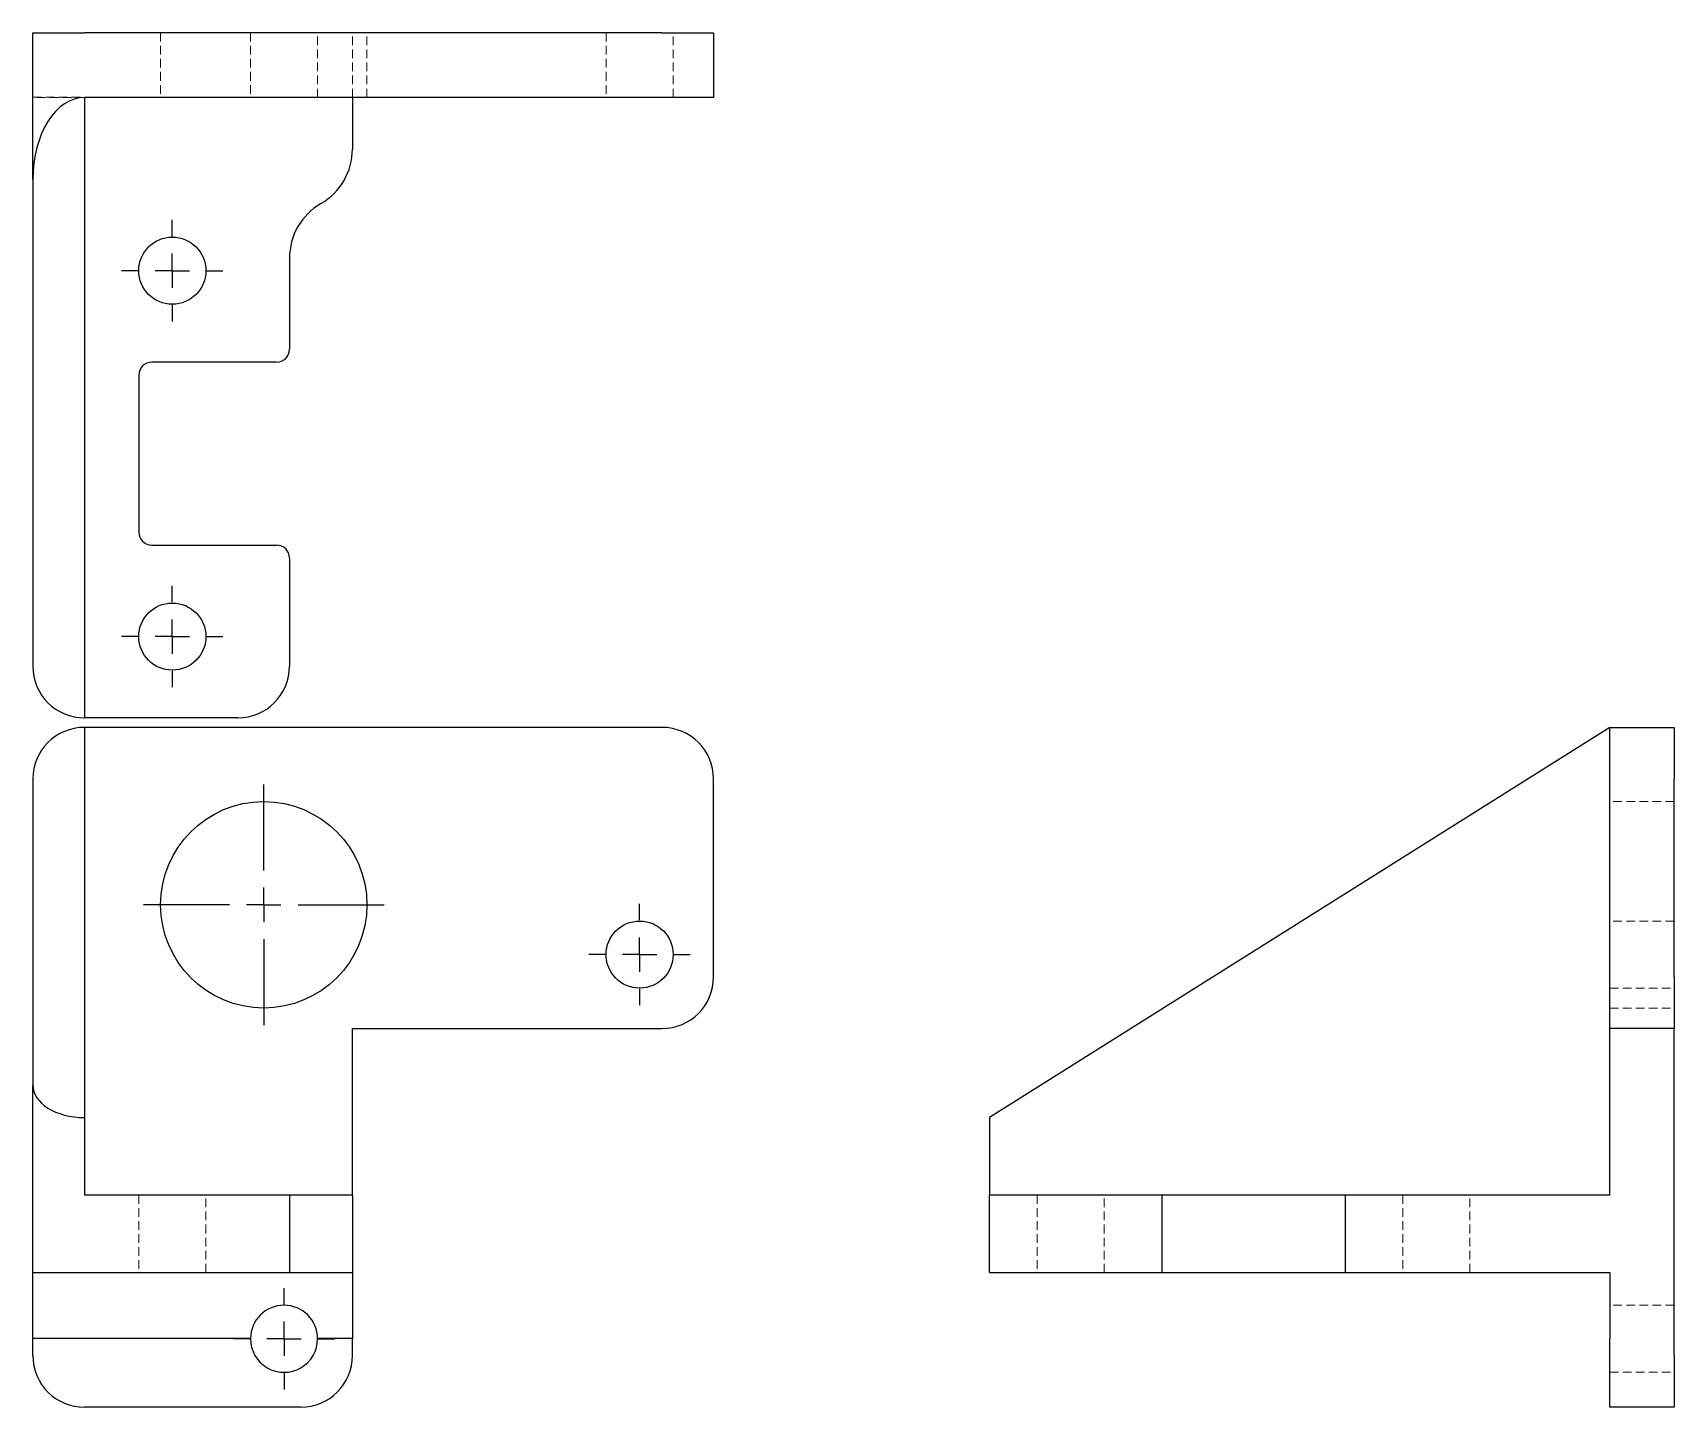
# Model space of a CAD drawing. Header units: millimetres. Extents: x 33 to 273, y 7 to 208.
import ezdxf

# ---------------------------------------------------------------- set-up
doc = ezdxf.new("R2010")
doc.units = ezdxf.units.MM
doc.linetypes.add('HIDDEN', pattern=[1.905, 1.27, -0.635])
doc.layers.add('10', color=7, linetype='Continuous')

# ---------------------------------------------------------------- blocks, each defined once
blk = doc.blocks.new('SW_CENTERMARKSYMBOL_0')
at = {"layer": '10', "color": 0}
for p, q in [((0, 5), (0, 7.4)), ((0, 0), (0, 2.5)), ((-5, 0), (-7.4, 0)), ((0, 0), (-2.5, 0)), ((0, 0), (0, -2.5)), ((0, 0), (2.5, 0)), ((5, 0), (7.4, 0)), ((0, -5), (0, -7.4))]:
    blk.add_line(p, q, dxfattribs=at)
blk = doc.blocks.new('SW_CENTERMARKSYMBOL_1')
at = {"layer": '10', "color": 0}
for p, q in [((0, 5), (0, 17.57)), ((0, 0), (0, 2.5)), ((-5, 0), (-17.57, 0)), ((0, 0), (-2.5, 0)), ((0, 0), (0, -2.5)), ((0, 0), (2.5, 0)), ((5, 0), (17.57, 0)), ((0, -5), (0, -17.57))]:
    blk.add_line(p, q, dxfattribs=at)
blk = doc.blocks.new('SW_CENTERMARKSYMBOL_2')
at = {"layer": '10', "color": 0}
for p, q in [((0, 5), (0, 7.4)), ((0, 0), (0, 2.5)), ((-5, 0), (-7.4, 0)), ((0, 0), (-2.5, 0)), ((0, 0), (0, -2.5)), ((0, 0), (2.5, 0)), ((5, 0), (7.4, 0)), ((0, -5), (0, -7.4))]:
    blk.add_line(p, q, dxfattribs=at)
blk = doc.blocks.new('SW_CENTERMARKSYMBOL_3')
at = {"layer": '10', "color": 0}
for p, q in [((0, 5), (0, 7.4)), ((0, 0), (0, 2.5)), ((-5, 0), (-7.4, 0)), ((0, 0), (-2.5, 0)), ((0, 0), (0, -2.5)), ((0, 0), (2.5, 0)), ((5, 0), (7.4, 0)), ((0, -5), (0, -7.4))]:
    blk.add_line(p, q, dxfattribs=at)
blk = doc.blocks.new('SW_CENTERMARKSYMBOL_4')
at = {"layer": '10', "color": 0}
for p, q in [((0, 5), (0, 7.4)), ((0, 0), (0, 2.5)), ((-5, 0), (-7.4, 0)), ((0, 0), (-2.5, 0)), ((0, 0), (0, -2.5)), ((0, 0), (2.5, 0)), ((5, 0), (7.4, 0)), ((0, -5), (0, -7.4))]:
    blk.add_line(p, q, dxfattribs=at)

msp = doc.modelspace()

# ---------------------------------------------------------------- linework, layer by layer
at = {"color": 7, "linetype": 'Continuous', "lineweight": 25}
for p, q in [((33.29, 186.59), (33.29, 208)), ((33.29, 208), (40.83, 208)), ((125.17, 208), (40.83, 208)), ((125.17, 208), (132.71, 208)), ((132.71, 208), (132.71, 198.58)), ((40.83, 198.58), (40.83, 108)), ((125.17, 198.58), (40.83, 198.58)), ((79.97, 198.58), (79.97, 191.04)), ((132.71, 198.58), (125.17, 198.58)), ((33.29, 186.59), (33.29, 115.54)), ((70.77, 175.11), (70.77, 161.81)), ((68.89, 159.93), (50.65, 159.93)), ((48.76, 158.04), (48.76, 135.11)), ((50.65, 133.22), (68.89, 133.22)), ((70.77, 131.34), (70.77, 115.54)), ((63.23, 108), (40.83, 108)), ((40.83, 106.61), (40.83, 49.66)), ((125.17, 106.61), (40.83, 106.61)), ((263.58, 106.61), (173, 49.66)), ((263.58, 106.61), (273, 106.61)), ((263.58, 99.08), (263.58, 106.61)), ((273, 106.61), (273, 99.08)), ((33.29, 99.08), (33.29, 54.4)), ((132.71, 70.2), (132.71, 99.08)), ((263.58, 70.2), (263.58, 99.08)), ((273, 70.2), (273, 99.08)), ((263.58, 62.66), (263.58, 70.2)), ((273, 70.2), (273, 62.66)), ((79.97, 62.66), (125.17, 62.66)), ((79.97, 38.35), (79.97, 62.66)), ((273, 62.66), (263.58, 62.66)), ((263.58, 38.35), (263.58, 62.66)), ((273, 14.92), (273, 62.66)), ((33.29, 27.04), (33.29, 54.4)), ((40.83, 49.66), (40.83, 38.35)), ((173, 49.66), (173, 38.35)), ((63.23, 38.35), (40.83, 38.35)), ((70.77, 38.35), (63.23, 38.35)), ((70.77, 38.35), (70.77, 27.04)), ((75.37, 38.35), (70.77, 38.35)), ((79.97, 38.35), (75.37, 38.35)), ((79.97, 38.35), (79.97, 27.04)), ((173, 27.04), (173, 38.35)), ((180.54, 38.35), (173, 38.35)), ((196.34, 38.35), (180.54, 38.35)), ((198.22, 38.35), (196.34, 38.35)), ((198.22, 27.04), (198.22, 38.35)), ((200.11, 38.35), (198.22, 38.35)), ((223.04, 38.35), (200.11, 38.35)), ((224.93, 38.35), (223.04, 38.35)), ((224.93, 38.35), (224.93, 27.04)), ((226.81, 38.35), (224.93, 38.35)), ((240.11, 38.35), (226.81, 38.35)), ((248.08, 38.35), (240.11, 38.35)), ((256.04, 38.35), (248.08, 38.35)), ((263.58, 38.35), (256.04, 38.35)), ((33.29, 27.04), (40.83, 27.04)), ((33.29, 17.39), (33.29, 27.04)), ((40.83, 27.04), (63.23, 27.04)), ((63.23, 27.04), (70.77, 27.04)), ((70.77, 27.04), (75.37, 27.04)), ((75.37, 27.04), (79.97, 27.04)), ((79.97, 27.04), (79.97, 17.39)), ((173, 27.04), (180.54, 27.04)), ((180.54, 27.04), (196.34, 27.04)), ((196.34, 27.04), (198.22, 27.04)), ((198.22, 27.04), (200.11, 27.04)), ((200.11, 27.04), (223.04, 27.04)), ((223.04, 27.04), (224.93, 27.04)), ((224.93, 27.04), (226.81, 27.04)), ((226.81, 27.04), (240.11, 27.04)), ((240.11, 27.04), (248.08, 27.04)), ((248.08, 27.04), (256.04, 27.04)), ((256.04, 27.04), (263.6, 27.04)), ((263.6, 27.04), (263.6, 17.39)), ((65.08, 17.39), (33.29, 17.39)), ((33.29, 14.92), (33.29, 17.39)), ((79.97, 17.39), (74.88, 17.39)), ((79.97, 14.92), (79.97, 17.39)), ((263.6, 17.39), (263.58, 17.39)), ((263.58, 14.92), (263.58, 17.39)), ((263.58, 7.39), (263.58, 14.92)), ((273, 14.92), (273, 7.39)), ((72.43, 7.39), (40.83, 7.39)), ((273, 7.39), (263.58, 7.39))]:
    msp.add_line(p, q, dxfattribs=at)
at = {"color": 7, "linetype": 'HIDDEN', "lineweight": 18}
for p, q in [((51.94, 208), (51.94, 198.58)), ((65.08, 208), (65.08, 198.58)), ((74.88, 198.58), (74.88, 208)), ((79.97, 198.58), (79.97, 208)), ((82.09, 198.58), (82.09, 208)), ((117.01, 208), (117.01, 198.58)), ((126.81, 198.58), (126.81, 208)), ((33.29, 198.6), (79.97, 198.6)), ((40.83, 198.58), (33.29, 198.58)), ((65.08, 198.6), (65.08, 198.58)), ((74.88, 198.58), (74.88, 198.6)), ((273, 95.8), (263.58, 95.8)), ((273, 78.35), (263.58, 78.35)), ((263.58, 68.55), (273, 68.55)), ((263.58, 65.65), (273, 65.65)), ((48.76, 38.35), (48.76, 27.04)), ((58.56, 27.04), (58.56, 38.35)), ((179.97, 38.35), (179.97, 27.04)), ((189.77, 27.04), (189.77, 38.35)), ((233.38, 38.35), (233.38, 27.04)), ((243.18, 27.04), (243.18, 38.35)), ((273, 22.27), (263.6, 22.27)), ((263.58, 12.47), (273, 12.47))]:
    msp.add_line(p, q, dxfattribs=at)
at = {"color": 7, "linetype": 'Continuous', "lineweight": 25}
for centre, radius in [((53.66, 173.28), 4.9), ((53.66, 119.87), 4.9), ((67.02, 80.72), 15.07), ((121.91, 73.45), 4.9)]:
    msp.add_circle(centre, radius, dxfattribs=at)
for centre, radius, start, end in [((70.77, 191.04), 9.2, 300, 0), ((79.97, 175.11), 9.2, 120, 180), ((68.89, 161.81), 1.88, 270, 0), ((50.65, 158.04), 1.88, 90, 180), ((50.65, 135.11), 1.88, 180, 270), ((68.89, 131.34), 1.88, 0, 90), ((40.83, 115.54), 7.54, 180, 270), ((63.23, 115.54), 7.54, 270, 0), ((40.83, 99.08), 7.54, 90, 180), ((125.17, 99.08), 7.54, 0, 90), ((125.17, 70.2), 7.54, 270, 0), ((69.98, 17.37), 4.9, 0.2395, 179.7605), ((69.98, 17.37), 4.9, 179.7605, 0.2395), ((40.83, 14.92), 7.54, 180, 270), ((72.43, 14.92), 7.54, 270, 0)]:
    msp.add_arc(centre, radius, start, end, dxfattribs=at)
for centre, major_axis, start_param, end_param in [((40.83, 186.59), (0, 11.99), 0, 1.570796), ((40.83, 54.4), (7.54, 0), 3.141593, 4.712389)]:
    msp.add_ellipse(centre, major_axis=major_axis, ratio=0.628829, start_param=start_param, end_param=end_param, dxfattribs=at)

# ---------------------------------------------------------------- block references
at = {"layer": '10'}
for name, p in [('SW_CENTERMARKSYMBOL_4', (53.66, 173.28)), ('SW_CENTERMARKSYMBOL_3', (53.66, 119.87)), ('SW_CENTERMARKSYMBOL_1', (67.02, 80.72)), ('SW_CENTERMARKSYMBOL_0', (121.91, 73.45)), ('SW_CENTERMARKSYMBOL_2', (69.98, 17.37))]:
    msp.add_blockref(name, p, dxfattribs=at)

doc.saveas('drawing.dxf')
